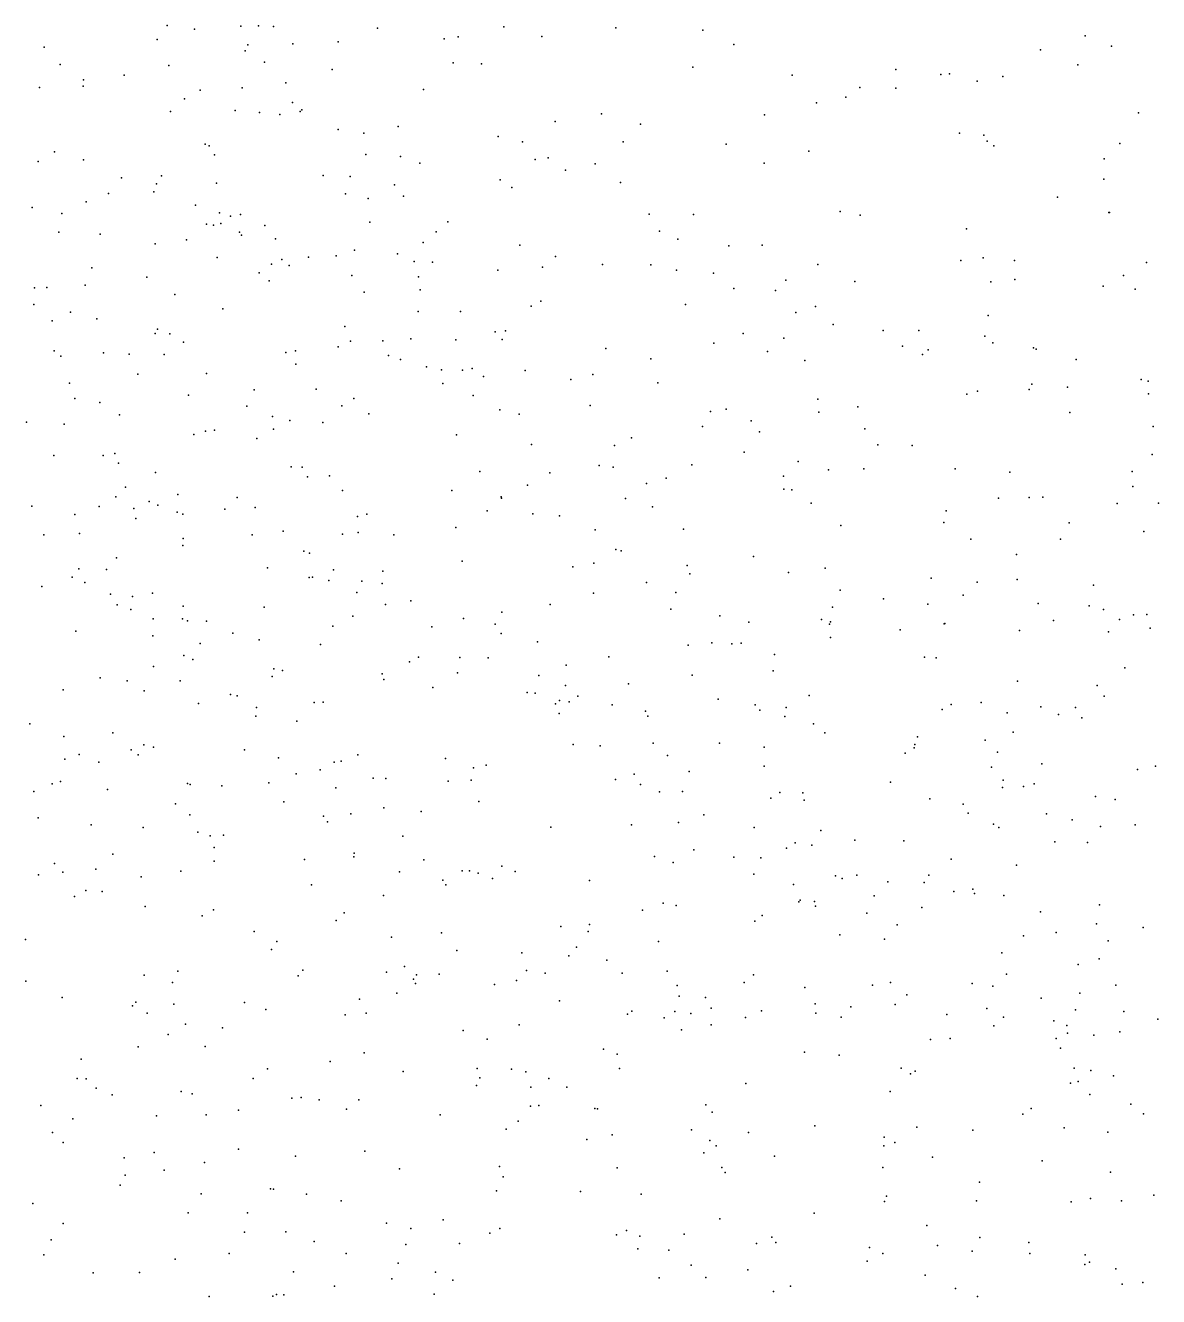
# Model space of a CAD drawing. Header units: metres. Extents: x -25 to 25, y -27.8 to 27.8.
# Drawn here: x 2.904 to 4.451, y 8.701 to 10.436 of the extents above; entities that cross this region are included whole.
import ezdxf

# ---------------------------------------------------------------- set-up
doc = ezdxf.new("R2010")
doc.units = ezdxf.units.M

msp = doc.modelspace()

# ---------------------------------------------------------------- linework, layer by layer
for p in [(3.097, 10.4358, -0.9176), (3.1342, 10.4308, 16.4369), (3.1976, 10.4348, 4.5438), (3.2217, 10.4353, -4.4309), (3.2422, 10.4344, 12.236), (3.3841, 10.4321, -3.4852), (3.5568, 10.434, -28.43), (3.7097, 10.4325, 0.9803), (3.8285, 10.4294, -20.1902), (3.0833, 10.4167, 18.9978), (3.3303, 10.4134, 9.6715), (3.4752, 10.4176, 9.552), (3.4942, 10.42, 4.7796), (3.6084, 10.4206, 9.4318), (4.3503, 10.4215, 19.6492), (2.929, 10.4063, -19.6063), (3.2035, 10.4012, 1.5285), (3.2073, 10.4095, 3.859), (3.2688, 10.4105, 19.101), (3.8709, 10.4099, 9.9825), (4.2895, 10.4026, 8.8494), (4.3865, 10.4073, 5.0949), (2.9511, 10.3826, -10.3803), (3.0995, 10.3811, -19.9881), (3.23, 10.3855, -28.5209), (3.4875, 10.3848, 3.0409), (3.5261, 10.3833, -7.0793), (3.8145, 10.379, 9.2612), (4.3404, 10.382, 1.1602), (2.9827, 10.3614, -4.1075), (3.0385, 10.3678, -4.5806), (3.3224, 10.3755, -5.8862), (3.9503, 10.3678, -28.3301), (4.0917, 10.3755, 14.4251), (4.1534, 10.3688, -28.1659), (4.165, 10.3699, -21.177), (4.2028, 10.3599, -20.086), (4.238, 10.3659, -25.1901), (2.9228, 10.3509, 18.8678), (2.9822, 10.353, -7.9994), (3.1422, 10.3474, 4.3108), (3.1994, 10.3507, 4.0742), (3.259, 10.3573, 6.407), (3.4469, 10.3483, 1.3164), (4.0429, 10.3512, 3.1745), (4.0917, 10.3501, 10.1126), (3.1209, 10.3357, 3.3744), (3.2683, 10.3308, -7.552), (3.9836, 10.3301, 5.052), (4.0235, 10.3377, 0.9599), (3.1018, 10.3184, 12.3735), (3.1897, 10.3195, -4.9703), (3.2231, 10.3169, -3.234), (3.251, 10.3142, -3.833), (3.2788, 10.3184, 4.6103), (3.2807, 10.3207, 3.1544), (3.6901, 10.315, 9.9008), (3.9125, 10.3136, 9.1471), (4.423, 10.3164, -24.6552), (3.3306, 10.2937, 19.1948), (3.4123, 10.2979, 12.2434), (3.6268, 10.3047, 12.072), (3.7434, 10.3008, 14.7116), (3.1487, 10.2738, -5.1987), (3.3656, 10.2889, 15.632), (3.5489, 10.2841, -10.0606), (3.5822, 10.2769, 14.954), (3.7194, 10.2769, 0.8976), (3.8603, 10.2739, 19.2886), (4.1787, 10.2889, 8.9002), (4.2119, 10.2861, 14.3468), (4.2164, 10.2776, 5.1347), (4.3975, 10.2744, 12.0377), (2.9431, 10.2632, 16.4029), (3.1543, 10.2716, -5.5945), (3.1616, 10.259, 3.5028), (3.3681, 10.2597, 15.8536), (3.4156, 10.2568, -6.0978), (3.6172, 10.2549, -6.3677), (3.9732, 10.2643, 14.5013), (4.2255, 10.2716, 11.943), (2.9208, 10.2501, -8.8593), (2.983, 10.2524, 7.3196), (3.4419, 10.2476, 4.7136), (3.5995, 10.2527, 4.8146), (3.6408, 10.2381, 0.8913), (3.6816, 10.2471, 3.0723), (3.9119, 10.2476, 9.9895), (4.3761, 10.2537, 19.5545), (3.0347, 10.2277, -9.2632), (3.0895, 10.2304, -20.1531), (3.1646, 10.2207, -1.1625), (3.3101, 10.2311, -20.2674), (3.3467, 10.2296, 16.0334), (3.5518, 10.225, 9.4255), (3.7159, 10.2212, 0.4217), (4.3759, 10.2258, 1.1673), (3.0168, 10.2063, 0.3909), (3.079, 10.2087, -3.0356), (3.0824, 10.2197, 19.1297), (3.3405, 10.2057, 6.9225), (3.4075, 10.218, 6.7809), (3.4195, 10.2027, -28.5914), (3.5676, 10.2147, 19.2617), (2.9128, 10.1872, -2.7975), (2.9864, 10.1952, 0.176), (3.1355, 10.1905, 7.138), (3.3716, 10.1995, -10.1933), (4.3125, 10.2013, -25.0137), (2.953, 10.179, 12.4536), (3.1683, 10.18, 0.688), (3.1836, 10.1756, -5.7903), (3.197, 10.1777, 3.3391), (3.4804, 10.1677, 0.8652), (3.7553, 10.1782, 12.0759), (3.8158, 10.1778, 9.1736), (4.0159, 10.1816, 8.9996), (4.0432, 10.1766, 0.126), (4.3826, 10.1803, -20.0821), (4.3837, 10.1806, -21.2318), (2.9489, 10.1534, 19.0286), (3.0055, 10.1507, -1.4646), (3.1509, 10.1647, 4.3702), (3.1602, 10.1633, -20.4303), (3.1701, 10.1656, 0.2269), (3.196, 10.1536, -9.4405), (3.2303, 10.1625, 3.7599), (3.3736, 10.1672, -7.2517), (3.4642, 10.1542, 9.6759), (3.7692, 10.155, 9.9046), (4.1882, 10.158, -20.2453), (3.0805, 10.1376, 16.2282), (3.1233, 10.143, 0.0502), (3.1986, 10.1497, 4.5334), (3.2449, 10.1446, -0.9828), (3.4466, 10.1395, 3.1069), (3.5784, 10.1359, -6.7621), (3.7942, 10.144, 14.7113), (3.864, 10.135, -9.8552), (3.9095, 10.136, 12.0165), (3.1652, 10.119, -3.6542), (3.2536, 10.1164, 1.3614), (3.2899, 10.1193, 0.4539), (3.3279, 10.1213, -3.4636), (3.3528, 10.1289, 0.7252), (3.4113, 10.1238, 15.7631), (3.6271, 10.1204, 12.2525), (4.2112, 10.1187, 12.0405), (2.9941, 10.1051, -8.1743), (3.2396, 10.1098, 12.4332), (3.2635, 10.1079, 19.2318), (3.4343, 10.1135, 6.5584), (3.4595, 10.1126, 15.4158), (3.5487, 10.1016, -9.6791), (3.6095, 10.1059, 3.0922), (3.6913, 10.1095, 9.241), (3.7576, 10.1091, 0.8967), (3.7925, 10.1016, 0.1257), (3.9854, 10.1095, 5.1198), (4.1804, 10.115, 10.0868), (4.2538, 10.1151, -23.5285), (4.4343, 10.1123, -24.1166), (2.9851, 10.0813, -20.3464), (3.0694, 10.0923, 1.4629), (3.2226, 10.098, 4.0188), (3.2363, 10.0871, -7.5538), (3.349, 10.0944, 0.263), (3.4403, 10.0927, -7.0277), (3.8428, 10.0978, 4.9931), (3.9416, 10.0882, -28.5722), (4.036, 10.0863, 19.2864), (4.2218, 10.0859, 3.3888), (4.2544, 10.0891, -28.4092), (4.4026, 10.0945, -24.7745), (2.9157, 10.0777, -10.5326), (2.9329, 10.078, 7.4944), (3.1073, 10.0684, -10.3383), (3.3658, 10.0716, 15.9117), (3.4423, 10.0749, -6.2994), (3.8706, 10.0769, -20.3813), (3.9274, 10.074, 9.9393), (4.375, 10.08, 3.4106), (4.4185, 10.0757, 1.1937), (2.915, 10.055, -0.1859), (3.1732, 10.0488, 4.1945), (3.5939, 10.0527, -28.6423), (3.6074, 10.0595, 0.863), (3.8045, 10.0549, 12.1722), (3.9822, 10.0523, 14.5407), (2.9398, 10.0327, -18.4105), (2.9649, 10.0445, -5.0826), (3.0008, 10.0353, 6.493), (3.4399, 10.0452, 6.8769), (3.4974, 10.0453, 9.4544), (3.9553, 10.0438, 0.9521), (4.218, 10.0397, -21.179), (3.0806, 10.0153, -7.9661), (3.0839, 10.0213, -5.5874), (3.1005, 10.0146, -0.1697), (3.3394, 10.025, -17.8971), (3.5447, 10.0176, 9.6523), (3.5589, 10.0188, 12.3822), (3.8836, 10.0155, -21.0661), (4.0063, 10.0274, 3.3409), (4.0746, 10.0195, -23.4542), (4.1231, 10.0195, 14.4462), (4.2132, 10.0117, -10.0371), (3.1192, 10.0033, -3.1906), (3.3304, 9.997, -0.0511), (3.3473, 10.0048, -20.4344), (3.3913, 10.0054, 1.0956), (3.4296, 10.0079, 0.1472), (3.491, 10.0065, 0.7153), (3.5544, 10.007, 15.266), (3.6959, 9.995, 4.8936), (3.8433, 10.0021, 3.241), (3.9389, 10.0089, 8.9883), (4.1008, 9.998, 9.9697), (4.2242, 10.0025, 19.2916), (4.2798, 9.9956, 12.2028), (2.9427, 9.9915, 19.0626), (2.9517, 9.9843, -1.7792), (3.0101, 9.989, -8.5244), (3.0451, 9.9872, -8.7803), (3.0928, 9.9867, 19.186), (3.2591, 9.9893, 3.8389), (3.2722, 9.9914, -1.1743), (3.399, 9.9854, -20.6912), (3.4156, 9.9798, -9.4538), (3.7572, 9.9807, 9.8057), (3.9167, 9.9908, 19.2489), (3.9677, 9.9782, 12.1851), (4.1283, 9.9868, -23.6661), (4.1361, 9.993, -9.814), (4.2835, 9.9937, 9.9837), (4.3381, 9.98, 8.6266), (3.0572, 9.9597, 12.5549), (3.1506, 9.9606, 7.1924), (3.2728, 9.9734, -28.6395), (3.4512, 9.9698, 0.8417), (3.4715, 9.9656, -6.8439), (3.5003, 9.9653, 0.4319), (3.5133, 9.9673, 6.745), (3.5856, 9.9648, 9.3339), (2.9638, 9.9473, -0.3015), (3.4732, 9.9472, 3.1123), (3.5289, 9.9565, -6.5697), (3.6481, 9.9523, 15.0233), (3.6783, 9.9594, -20.9499), (3.7668, 9.9479, 9.0877), (4.2777, 9.9459, 14.343), (4.4267, 9.9523, 9.4519), (4.4362, 9.95, 8.5083), (2.9709, 9.9267, -3.5082), (3.1261, 9.9309, 4.2884), (3.2159, 9.9382, 15.9873), (3.3006, 9.9393, 19.2539), (3.3517, 9.9264, 12.5192), (3.5147, 9.9306, 15.5324), (3.9852, 9.9256, 0.061), (4.1889, 9.9323, 1.0893), (4.2035, 9.9365, 5.2894), (4.2739, 9.939, 3.4348), (4.3264, 9.9419, 9.8029), (4.4368, 9.9331, 19.265), (3.005, 9.921, 7.4357), (3.2057, 9.9159, -9.091), (3.3354, 9.9167, -0.6846), (3.5514, 9.9113, 0.574), (3.6747, 9.9171, -9.5127), (3.8388, 9.9087, 12.3527), (3.8603, 9.9121, 5.0798), (3.9869, 9.908, -10.1166), (4.0399, 9.915, 9.7947), (4.3293, 9.9075, 12.3729), (2.9049, 9.8944, -20.146), (2.9564, 9.8913, 6.6278), (3.0319, 9.9044, -8.2725), (3.2409, 9.9019, 3.988), (3.2647, 9.8965, 3.4807), (3.3096, 9.8939, 4.6214), (3.3725, 9.9056, -7.1603), (3.5776, 9.9054, 9.4948), (3.8944, 9.8961, 0.942), (3.1333, 9.8775, -0.3107), (3.1492, 9.8819, -1.515), (3.1618, 9.8834, -6.0503), (3.2422, 9.8848, -18.2846), (3.492, 9.877, 15.6933), (3.731, 9.8729, 0.0145), (3.8277, 9.8882, 9.7036), (3.9059, 9.8809, -28.6743), (4.0497, 9.885, 19.1964), (4.4431, 9.8885, -20.286), (3.2194, 9.8719, 6.6191), (3.5944, 9.8637, 0.3326), (3.7079, 9.8626, 9.5749), (4.0673, 9.8635, 8.7766), (4.1142, 9.8624, 9.5331), (2.9422, 9.8489, -0.1416), (3.0095, 9.8488, -20.4385), (3.0254, 9.8516, -10.3615), (3.0307, 9.8385, -28.6844), (3.8846, 9.8531, 19.1792), (3.9587, 9.8405, -9.5028), (4.442, 9.8501, 9.0175), (3.0813, 9.8256, -18.536), (3.2665, 9.8333, -0.1516), (3.2814, 9.8327, 3.7538), (3.3187, 9.8208, 0.7234), (3.5238, 9.827, 4.7752), (3.6197, 9.8249, 15.2924), (3.6868, 9.8353, 12.5146), (3.7059, 9.8328, 4.9315), (3.8132, 9.8362, 3.2462), (4.0001, 9.8293, 14.5772), (4.0484, 9.8306, 1.0176), (4.1728, 9.8304, 9.2521), (4.2474, 9.8262, -21.1682), (4.4146, 9.8271, 5.2903), (3.04, 9.8057, 12.6481), (3.2885, 9.8195, -10.2073), (3.5892, 9.8081, 0.0561), (3.7515, 9.8104, 14.9445), (3.7783, 9.8178, 8.9703), (3.9387, 9.8206, 12.4634), (4.4154, 9.8064, 3.4915), (3.0271, 9.7922, -1.9169), (3.1114, 9.7954, -8.6167), (3.1927, 9.7914, 7.2581), (3.3364, 9.8011, -1.0527), (3.4858, 9.8011, 19.2417), (3.553, 9.7925, 12.5968), (3.5534, 9.7907, 6.8753), (3.7226, 9.7902, 0.7784), (3.939, 9.8027, -21.0502), (3.9498, 9.8017, 5.2333), (4.2321, 9.7904, 9.0967), (4.2737, 9.7916, -23.866), (4.2925, 9.7918, 14.3515), (2.9121, 9.7796, 6.7511), (3.0043, 9.7793, 15.9261), (3.0514, 9.7763, -0.4508), (3.0725, 9.7859, 19.1199), (3.0845, 9.7809, 6.6995), (3.1109, 9.7716, 4.3939), (3.1758, 9.7756, 4.1486), (3.2173, 9.7777, 19.1891), (3.5338, 9.773, -0.2118), (3.5964, 9.7693, 15.4924), (3.7598, 9.7788, -10.1335), (3.9764, 9.7835, 3.3805), (4.1606, 9.7734, -23.5226), (4.3939, 9.7832, -24.1074), (4.4506, 9.7838, 1.2321), (2.9709, 9.768, 7.6292), (3.0541, 9.7627, -5.7918), (3.1182, 9.7686, 1.0398), (3.3567, 9.7656, 0.0801), (3.3695, 9.7685, -20.4547), (3.6326, 9.7663, 9.1275), (4.0166, 9.753, 9.262), (4.1576, 9.7572, 12.554), (4.3284, 9.7567, 8.4518), (2.9287, 9.7404, -2.4464), (2.9774, 9.7424, -2.2048), (3.1189, 9.7355, -0.0321), (3.2131, 9.7404, -0.4017), (3.2555, 9.7453, 3.9315), (3.3364, 9.7415, -9.0508), (3.3578, 9.7435, -6.5239), (3.4063, 9.7405, 12.6737), (3.4912, 9.7505, -0.1692), (3.6812, 9.7474, 0.4044), (3.8022, 9.7481, 5.067), (4.1942, 9.7346, 8.5766), (4.3168, 9.7344, 19.0052), (4.4303, 9.7451, 14.2676), (3.1183, 9.7257, 7.4259), (3.2835, 9.7183, 3.4502), (3.7097, 9.7206, 15.1287), (3.7167, 9.7186, 9.3045), (3.0278, 9.7089, -18.0242), (3.2915, 9.7154, 3.6171), (3.4996, 9.7043, 3.0967), (3.6795, 9.7017, 0.1321), (3.8974, 9.7108, 8.7741), (4.2566, 9.7136, -9.6268), (2.9671, 9.6826, -5.436), (2.9764, 9.6942, -20.2533), (3.0144, 9.693, -18.7021), (3.2342, 9.6955, -7.6367), (3.2911, 9.682, 4.6488), (3.2956, 9.6828, 3.237), (3.3239, 9.6926, 6.8534), (3.3916, 9.6908, 19.1767), (3.6508, 9.6966, 8.959), (3.8068, 9.6987, -20.4727), (3.8104, 9.6871, 19.1192), (3.9452, 9.6891, 14.6665), (3.9952, 9.6951, -10.0989), (2.9259, 9.6701, -19.0478), (2.9848, 9.6752, 0.1539), (3.3176, 9.6781, -20.6694), (3.3629, 9.6774, 15.743), (3.3905, 9.6741, -0.3369), (3.7515, 9.6752, 12.7122), (4.0157, 9.6648, 8.6483), (4.1402, 9.6811, -0.0718), (4.203, 9.676, 5.3193), (4.2574, 9.6796, 12.6646), (4.3619, 9.6718, -0.1135), (3.0198, 9.6597, 0.7652), (3.0495, 9.6564, -6.0397), (3.0772, 9.661, 0.4167), (3.3559, 9.6618, -17.8365), (3.4295, 9.6506, -18.0487), (3.6792, 9.6609, 15.3562), (3.7915, 9.6617, -20.987), (4.0749, 9.6531, -28.6934), (4.1838, 9.6583, 1.0963), (3.0288, 9.6449, 6.8726), (3.0475, 9.6384, 12.7814), (3.1187, 9.6431, -8.3414), (3.2296, 9.6418, 20.203), (3.395, 9.6453, 20.0917), (3.554, 9.6349, 19.1417), (3.62, 9.6452, -28.745), (3.7849, 9.6392, -9.2389), (4.0056, 9.6417, 9.1034), (4.1355, 9.6457, 8.9822), (4.2864, 9.6469, -28.6116), (4.3557, 9.6435, -20.5286), (4.3754, 9.6385, 18.8451), (4.4164, 9.6314, 12.7346), (4.4345, 9.6316, 7.0121), (3.0781, 9.6257, 18.9982), (3.1178, 9.6259, 4.5443), (3.1246, 9.623, -6.2999), (3.1506, 9.6228, 4.1328), (3.3231, 9.6159, -18.2476), (3.3503, 9.6294, -7.3785), (3.4584, 9.6151, 7.1553), (3.5014, 9.6263, 20.2615), (3.5448, 9.6186, -10.1608), (3.8518, 9.6297, 14.8004), (3.891, 9.6211, 3.3291), (3.9905, 9.6251, -9.3321), (4.0012, 9.6187, 19.0028), (4.0027, 9.6218, 5.3028), (4.1579, 9.6188, 3.495), (4.1586, 9.6193, 18.9352), (4.307, 9.6235, 7.2828), (4.3974, 9.6248, 7.4096), (4.4392, 9.6131, 7.5784), (2.9723, 9.6091, -0.6667), (3.0774, 9.6025, 4.2813), (3.1866, 9.6063, 15.7419), (3.2227, 9.5971, 3.9767), (3.5531, 9.6059, 19.9843), (4.0028, 9.6001, 12.7522), (4.0977, 9.6107, 7.0703), (4.2607, 9.6097, 8.3838), (4.3821, 9.6081, 1.2028), (3.1422, 9.592, -8.0193), (3.3063, 9.5909, 7.3059), (3.6026, 9.5944, -0.3408), (3.8084, 9.5897, 5.1317), (3.8407, 9.5931, 0.7104), (3.8681, 9.5915, 7.0848), (3.8807, 9.5928, -28.7481), (3.0785, 9.5609, 20.2656), (3.1198, 9.5757, -18.5454), (3.1322, 9.5702, 19.9926), (3.4278, 9.5671, 3.1125), (3.4403, 9.5736, 12.8488), (3.4965, 9.5729, 9.0557), (3.5351, 9.5724, -0.2726), (3.6416, 9.5624, 20.2615), (3.7002, 9.5741, 19.0742), (3.926, 9.5771, 0.8418), (4.1312, 9.5735, 6.8782), (4.1469, 9.5727, -21.1128), (3.0057, 9.5451, -5.8406), (3.2402, 9.5471, -1.1519), (3.2426, 9.5574, -28.728), (3.2543, 9.5554, 19.8852), (3.3907, 9.5508, 19.0737), (3.3929, 9.5431, -0.4548), (3.4934, 9.5523, 19.8486), (3.6044, 9.5486, 4.9191), (3.8139, 9.5487, 0.3655), (3.9244, 9.5549, 6.9246), (4.4044, 9.559, 18.4187), (2.9552, 9.5288, 7.005), (3.0423, 9.5413, 18.8699), (3.0657, 9.5275, 7.7819), (3.115, 9.5412, -0.6592), (3.4598, 9.5321, -8.9258), (3.6408, 9.5348, 15.5465), (3.7268, 9.537, 12.858), (4.2581, 9.5408, 18.751), (4.3667, 9.5347, 6.871), (3.1398, 9.5103, 7.0192), (3.1837, 9.5225, 20.4665), (3.1927, 9.5207, -1.3963), (3.2976, 9.5114, 4.7108), (3.3099, 9.5121, 3.2016), (3.5885, 9.5253, 3.1057), (3.5993, 9.5244, 8.702), (3.6271, 9.5099, -20.4541), (3.6325, 9.5144, 7.1121), (3.6461, 9.5125, -20.9365), (3.6576, 9.5201, -0.1581), (3.8494, 9.516, 18.9787), (3.8999, 9.5086, 8.5515), (3.9735, 9.5213, 14.6713), (4.1676, 9.5091, 5.2571), (4.2083, 9.5118, 8.822), (4.3762, 9.5202, 7.9149), (3.2179, 9.493, 7.5299), (3.219, 9.505, -17.9974), (3.6322, 9.4966, 20.4332), (3.7044, 9.5083, 19.8764), (3.7501, 9.4998, 3.2489), (3.7533, 9.4929, 15.324), (3.9063, 9.501, 0.5865), (3.9405, 9.4925, 12.8449), (3.9423, 9.5047, -20.5894), (4.1551, 9.5021, -9.8768), (4.2441, 9.4973, 3.6172), (4.2898, 9.5056, 8.1897), (4.3138, 9.4952, 7.6692), (4.3371, 9.5049, 5.1877), (2.9095, 9.4826, -19.4496), (3.2742, 9.4861, 3.5912), (3.9793, 9.4824, 7.2908), (4.3457, 9.4907, 8.7356), (2.956, 9.4651, -18.9625), (3.0229, 9.4704, 8.0044), (3.9949, 9.47, 18.8647), (4.1215, 9.4647, 8.3424), (4.214, 9.4603, 7.5209), (4.2521, 9.471, 18.5832), (2.9767, 9.4407, 4.306), (3.0481, 9.4469, -10.3428), (3.0576, 9.44, -1.8493), (3.0652, 9.4538, -18.1853), (3.0784, 9.4508, 15.6587), (3.2025, 9.447, -8.4021), (3.3573, 9.44, -6.6738), (3.6515, 9.4544, 9.0207), (3.6882, 9.4523, 18.9562), (3.7607, 9.4562, -0.0591), (3.7802, 9.4392, -10.1724), (3.8511, 9.4561, 20.0195), (3.9119, 9.4505, 5.2522), (4.1045, 9.4426, -28.7226), (4.1169, 9.4495, 18.7413), (4.1176, 9.4541, -9.4091), (4.2307, 9.4437, -9.6021), (2.9573, 9.4343, -0.8247), (3.0036, 9.4302, -28.8388), (3.2491, 9.436, 19.7159), (3.3252, 9.4302, 7.1483), (3.3345, 9.4316, 7.3839), (3.4769, 9.4351, 15.6241), (3.5152, 9.4222, 20.5856), (3.5325, 9.4262, 12.9682), (3.912, 9.4245, 14.7951), (4.2227, 9.4234, 18.4178), (4.2913, 9.4281, 12.8565), (4.4464, 9.4246, 3.7657), (3.2731, 9.4142, 12.9703), (3.3061, 9.4197, 8.8276), (3.3782, 9.4081, -10.2071), (3.3956, 9.4079, -7.338), (3.5123, 9.4054, 8.4893), (3.7091, 9.4065, -0.3376), (3.7348, 9.414, -28.772), (3.8097, 9.4176, 6.9987), (4.2386, 9.4055, 7.8196), (4.4218, 9.4203, 18.0064), (2.9148, 9.3901, 15.6621), (2.9401, 9.4008, -2.1237), (2.9514, 9.4038, -19.2184), (3.0156, 9.3928, 20.4743), (3.1249, 9.401, -1.6188), (3.1286, 9.3998, 8.1418), (3.1715, 9.3977, 4.6621), (3.236, 9.402, 18.8129), (3.3275, 9.3949, 8.4782), (3.4809, 9.4042, -28.7554), (3.7431, 9.3995, 8.457), (3.769, 9.3895, 7.3463), (3.8007, 9.3902, 19.6733), (3.9336, 9.3888, 0.1123), (3.9651, 9.3883, -0.2467), (4.0845, 9.4028, 0.8101), (4.2374, 9.3955, 14.4788), (4.266, 9.3971, 18.1005), (4.2809, 9.4004, 1.1149), (3.1083, 9.3731, 8.3634), (3.2565, 9.3759, 15.6092), (3.5225, 9.3766, 18.8589), (3.9214, 9.3812, 19.8557), (3.9667, 9.3783, 7.4647), (4.1385, 9.38, 8.1848), (4.1837, 9.3729, 0.9845), (4.3646, 9.3834, -21.1694), (4.3913, 9.3792, 6.837), (2.9211, 9.3541, 4.4396), (3.1278, 9.3583, 8.6272), (3.3105, 9.3564, 8.1456), (3.3479, 9.3597, -7.6822), (3.3929, 9.3679, 4.8224), (3.4437, 9.3628, 8.3301), (3.8298, 9.3584, 20.4219), (4.1908, 9.3605, 7.9719), (4.2974, 9.3597, 3.7788), (2.9934, 9.3444, -5.9446), (3.0644, 9.3411, 4.0825), (3.3159, 9.3488, 19.5838), (3.6207, 9.3416, 8.3541), (3.7311, 9.3446, 18.7654), (3.7951, 9.3476, 3.4036), (3.8986, 9.3409, -0.041), (3.9893, 9.3369, 20.0589), (4.2254, 9.3455, 6.8224), (4.2326, 9.3411, 5.1492), (4.3325, 9.3514, -28.6596), (4.3714, 9.3424, 8.6797), (4.4187, 9.3444, 1.2102), (3.1391, 9.3347, 7.4144), (3.1556, 9.3296, -20.5382), (3.174, 9.3306, 18.6382), (3.4186, 9.3293, -0.6178), (3.9544, 9.3199, 19.6531), (4.0361, 9.3236, 18.3897), (4.1027, 9.323, 7.7328), (4.3089, 9.3212, -20.7842), (4.3537, 9.3206, 5.0197), (3.0227, 9.3046, -0.8857), (3.1611, 9.3137, 3.8678), (3.352, 9.3011, -8.5328), (3.3524, 9.3061, -20.4047), (3.7625, 9.3016, 8.897), (3.8162, 9.3105, 19.51), (3.8709, 9.3004, 18.6274), (3.9426, 9.3128, 8.2472), (3.9774, 9.3168, 12.9423), (2.9434, 9.2917, 4.5794), (2.9998, 9.2843, -5.7379), (3.1613, 9.2949, 19.6246), (3.2847, 9.2973, 7.8547), (3.4473, 9.2969, -20.8786), (3.5538, 9.2884, 3.1911), (3.788, 9.2933, -20.6532), (3.9076, 9.2998, -9.1848), (4.1675, 9.2976, 0.3026), (4.2568, 9.2894, -0.2912), (2.9215, 9.2765, 8.4686), (2.9545, 9.2799, 19.8223), (3.0614, 9.2735, -6.2861), (3.1157, 9.2813, 7.5854), (3.4141, 9.2803, 8.8677), (3.4732, 9.2693, 8.1104), (3.4998, 9.282, 15.606), (3.51, 9.2817, 19.448), (3.5217, 9.2787, 20.6889), (3.5411, 9.2714, -10.2401), (3.5723, 9.2808, 18.7026), (3.6736, 9.2685, 15.5609), (3.8979, 9.2773, 14.9899), (4.0093, 9.2749, 8.0914), (4.0186, 9.2715, 3.7003), (4.0385, 9.2761, 18.2363), (4.0811, 9.2669, -9.9737), (4.1306, 9.2657, -21.0337), (4.1371, 9.2758, 18.1104), (2.9862, 9.2549, 13.1292), (3.0082, 9.2538, 18.4736), (3.2942, 9.2627, -8.155), (3.3923, 9.2483, 18.5996), (3.4776, 9.2627, -0.6019), (3.9523, 9.2632, 7.6675), (4.1709, 9.2538, 14.6056), (4.1971, 9.2569, 8.7302), (4.1993, 9.2511, 12.9317), (4.2394, 9.2483, 0.7452), (2.9706, 9.2466, -19.3975), (3.0672, 9.2333, -1.4611), (3.7743, 9.2376, 7.5668), (3.7921, 9.2345, 3.5375), (3.9595, 9.2396, -20.8005), (3.9611, 9.2418, -28.7736), (3.9809, 9.24, 19.4476), (3.9823, 9.2337, 7.8463), (4.0621, 9.2475, -9.3244), (4.1275, 9.2317, 0.0622), (4.3698, 9.2354, 17.985), (3.1447, 9.2202, -1.2152), (3.1601, 9.2285, 3.6228), (3.3277, 9.2139, 4.8485), (3.3387, 9.2243, 15.5803), (3.7458, 9.2283, 8.1722), (3.9093, 9.2209, 18.3087), (4.0521, 9.2242, 5.2237), (4.2896, 9.2258, -15.1362), (3.2159, 9.1992, 20.7243), (3.4714, 9.1973, 7.7934), (3.6343, 9.206, -8.824), (3.6716, 9.1989, 7.3794), (3.6735, 9.2085, 18.4846), (3.8992, 9.2132, 6.9645), (4.0939, 9.208, 19.5558), (4.3106, 9.1975, 0.4117), (4.3657, 9.2093, -14.8082), (4.4297, 9.2046, 12.982), (2.9035, 9.1879, 7.6795), (3.2466, 9.1855, -6.5462), (3.4031, 9.1915, -6.7502), (3.7678, 9.1854, 7.9389), (4.0153, 9.1944, 14.8301), (4.0763, 9.1886, 6.8583), (4.2664, 9.1929, 0.1975), (4.3818, 9.1865, 14.4969), (3.2394, 9.1745, -0.8779), (3.4927, 9.1731, 4.9869), (3.5811, 9.1701, -0.4482), (3.6455, 9.1657, 13.0735), (3.656, 9.1777, 7.8051), (4.2364, 9.1699, 5.0536), (4.3693, 9.1616, 4.8916), (3.1117, 9.1449, -10.4726), (3.2821, 9.1463, 19.4223), (3.421, 9.1514, -28.8248), (3.5875, 9.146, -0.5768), (3.6972, 9.1599, 8.7815), (3.7795, 9.1448, 20.6231), (4.3408, 9.154, -21.1404), (2.9042, 9.1314, 4.023), (3.0657, 9.1396, 13.2475), (3.1045, 9.1292, 8.8193), (3.2761, 9.1387, 18.4242), (3.3965, 9.1436, 20.7698), (3.4333, 9.1341, 13.116), (3.4362, 9.1279, -7.9444), (3.4375, 9.1399, 18.3819), (3.4684, 9.1407, -7.0742), (3.574, 9.1321, 3.4034), (3.6133, 9.142, 5.0837), (3.7183, 9.142, 7.1729), (3.8848, 9.1293, 15.3292), (3.8975, 9.1401, 19.1848), (4.0848, 9.1294, -0.1259), (4.1961, 9.1281, 20.0573), (4.2428, 9.1409, 18.0436), (3.4106, 9.1147, -0.636), (3.5438, 9.1266, 8.7242), (3.7934, 9.1252, 18.2174), (3.7962, 9.1108, -28.8239), (3.9675, 9.1226, 18.9323), (4.06, 9.1258, 18.171), (4.1068, 9.1128, 18.8404), (4.2244, 9.1244, -14.9612), (4.3431, 9.1148, 0.8208), (4.3921, 9.1259, 6.7899), (2.9536, 9.109, 13.3501), (3.0499, 9.0974, 3.6213), (3.0543, 9.1024, 4.7728), (3.106, 9.0999, 15.5478), (3.2028, 9.102, 3.3704), (3.2319, 9.0925, 13.211), (3.3594, 9.1066, -10.3827), (3.6328, 9.1045, 19.1698), (3.8321, 9.1088, 19.0124), (3.8398, 9.0942, -9.0568), (3.9816, 9.1003, 15.0871), (4.0304, 9.0962, 18.5303), (4.0908, 9.0995, 8.7263), (4.2162, 9.0941, 19.3965), (4.2902, 9.108, 3.9904), (3.0699, 9.0875, 20.6986), (3.3399, 9.0854, -0.807), (3.3688, 9.0875, 8.6647), (3.7255, 9.0862, -20.9188), (3.7316, 9.0903, -0.4765), (3.7756, 9.0811, -10.3083), (3.7903, 9.0898, 18.8173), (3.8122, 9.0869, 7.0603), (3.8864, 9.0818, -0.3532), (3.9084, 9.0908, 13.0436), (3.9826, 9.0874, 20.4719), (4.0174, 9.0819, 3.8457), (4.1613, 9.0857, 18.4166), (4.239, 9.0823, 19.229), (4.3076, 9.077, 14.6468), (4.3371, 9.0919, -20.8915), (4.403, 9.0898, 0.5944), (4.4495, 9.0794, -0.4258), (3.0982, 9.0586, -6.1821), (3.1221, 9.0726, 19.4898), (3.1725, 9.0676, 7.8208), (3.5011, 9.0641, -20.7595), (3.5774, 9.0715, 18.3823), (3.7992, 9.0646, 18.4187), (3.8397, 9.0716, 15.5176), (4.2256, 9.0701, -15.6084), (4.3255, 9.0708, 18.1836), (4.3261, 9.0601, 18.7281), (4.3623, 9.0576, 19.0346), (4.3976, 9.0622, 1.1108), (3.0574, 9.0418, -5.9422), (3.1489, 9.0421, -0.9306), (3.5341, 9.0521, -7.6824), (4.1394, 9.0516, 20.2946), (4.1659, 9.0529, -9.3997), (4.3106, 9.0528, 0.0542), (2.9797, 9.0248, -1.3521), (3.3659, 9.0333, 4.98), (3.6926, 9.0386, 7.4412), (3.7112, 9.0315, 18.6948), (3.9673, 9.0343, 6.9393), (4.0143, 9.0301, -0.3247), (4.3165, 9.0396, 18.4031), (3.2342, 9.0114, 18.3406), (3.3195, 9.0217, 7.8346), (3.4194, 9.0078, 3.3542), (3.5202, 9.0121, -28.9684), (3.5673, 9.0112, -0.6572), (3.5865, 9.0075, 15.6046), (3.7146, 9.012, 3.6746), (4.099, 9.0124, -28.7837), (4.1184, 9.0086, -14.8121), (4.3355, 9.0124, 4.8659), (4.3583, 9.0095, 13.0194), (2.9741, 8.9984, -5.5115), (2.9865, 8.998, 15.5641), (3.2144, 8.9984, 19.3733), (3.5192, 8.9888, 19.0701), (3.5239, 8.9995, 20.7923), (3.618, 8.9984, 18.9435), (3.887, 8.9915, 20.6161), (4.1117, 9.0046, 14.9738), (4.3305, 8.9921, 6.7335), (4.341, 8.9943, 19.6472), (4.3889, 9.002, 8.6358), (3.0003, 8.9851, 19.5636), (3.0221, 8.9762, 18.335), (3.1162, 8.9808, 4.8911), (3.131, 8.9775, -10.7119), (3.2674, 8.9717, 13.3019), (3.28, 8.9723, -6.5075), (3.5934, 8.9866, -8.0117), (3.6429, 8.9865, 5.1861), (4.084, 8.9806, 3.9456), (4.3569, 8.9766, 19.8067), (2.9245, 8.9615, 3.5483), (3.1945, 8.955, -1.0065), (3.3046, 8.9692, -0.8179), (3.3418, 8.9563, 15.5638), (3.3588, 8.9691, 8.5117), (3.593, 8.9605, 13.1514), (3.6046, 8.9616, 18.7887), (3.6809, 8.9572, -8.6033), (3.6847, 8.957, 7.5893), (3.8325, 8.9622, 5.2593), (4.2767, 8.9575, 4.0703), (4.4125, 8.9635, -15.7953), (2.9684, 8.9434, 13.61), (3.0825, 8.9474, 7.9228), (3.1505, 8.949, 8.5507), (3.4696, 8.949, -10.4997), (3.5762, 8.9403, 7.7598), (3.8411, 8.9523, -0.4879), (4.2654, 8.9499, 20.2089), (4.4299, 8.95, 14.6766), (2.9407, 8.9246, 4.8551), (3.5597, 8.9291, 18.2625), (3.7044, 8.9214, -0.4375), (3.8128, 8.9281, 8.6085), (3.8907, 8.9246, -15.207), (3.9814, 8.9336, -15.6369), (4.1206, 8.9319, 6.8116), (4.1968, 8.9278, -14.5142), (4.3219, 8.9312, 14.7987), (4.3812, 8.9251, -0.0051), (2.9549, 8.9109, -1.0107), (3.1946, 8.9018, 3.3735), (3.67, 8.9149, 8.5349), (3.8379, 8.9137, 13.0944), (3.8466, 8.9064, 7.2593), (4.0753, 8.9066, 5.205), (4.0759, 8.9183, 15.2478), (4.0903, 8.911, -0.3235), (3.0383, 8.8902, -29.1655), (3.0791, 8.8973, -5.7879), (3.1482, 8.8838, 13.5197), (3.2722, 8.8923, 7.9325), (3.3669, 8.8992, 18.2941), (3.8298, 8.8968, -8.9355), (3.926, 8.8925, -10.3339), (4.1419, 8.8909, 20.4264), (4.2917, 8.8862, -0.1478), (3.0398, 8.8665, -11.265), (3.093, 8.8734, 19.4011), (3.4143, 8.8751, 3.4559), (3.5509, 8.8782, -7.1686), (3.7115, 8.8765, -0.6104), (3.8544, 8.8768, 3.8578), (3.8589, 8.87, -14.9663), (4.074, 8.8767, -10.1319), (4.3849, 8.8706, -21.137), (3.0329, 8.8529, 3.3654), (3.5557, 8.8642, -0.7152), (4.2063, 8.8567, 15.0923), (3.1436, 8.8409, 4.9979), (3.2379, 8.8478, -0.8839), (3.2422, 8.8472, 18.3694), (3.2874, 8.8405, -10.777), (3.5466, 8.8451, -0.5954), (3.6614, 8.8442, 5.2438), (3.7441, 8.8405, -8.2484), (4.0791, 8.8377, 15.4353), (4.3575, 8.8347, 4.2396), (4.4443, 8.839, 19.7854), (2.9137, 8.8276, 20.6331), (3.1256, 8.815, 15.5293), (3.2069, 8.815, 19.2499), (3.3346, 8.8316, 13.3674), (3.9804, 8.8145, 6.9462), (4.0766, 8.8303, -9.2133), (4.2018, 8.8314, -0.4359), (4.3314, 8.8302, 8.6005), (4.4001, 8.8315, 19.9718), (2.955, 8.8003, 19.5266), (3.3966, 8.8011, 18.7528), (3.4737, 8.8055, 8.3914), (3.8518, 8.8068, 7.4331), (4.1341, 8.7978, 13.0684), (3.2028, 8.7888, -6.1937), (3.2591, 8.7891, 20.8234), (3.4298, 8.7937, 18.5), (3.5376, 8.7872, -29.2049), (3.5514, 8.7936, 15.5909), (3.7106, 8.7849, 15.6173), (3.7243, 8.7911, 7.6796), (3.7422, 8.783, 13.171), (3.8031, 8.786, -10.4736), (3.9226, 8.7816, 5.3617), (4.2066, 8.7815, 15.2602), (2.9387, 8.778, -5.3666), (3.2979, 8.7758, 8.3393), (3.4228, 8.7718, -6.7621), (3.4963, 8.7731, 5.1975), (3.7394, 8.766, -15.4879), (3.7821, 8.7642, -8.4929), (3.9016, 8.773, 8.5145), (3.9281, 8.7744, 15.5911), (4.0557, 8.7678, -0.4493), (4.1487, 8.7706, 8.5625), (4.1959, 8.7627, -28.8651), (4.2734, 8.7746, 4.8097), (2.9287, 8.7579, -11.9579), (3.108, 8.7519, 13.6752), (3.1815, 8.7596, -11.1509), (3.3415, 8.7595, 15.5395), (3.4125, 8.7464, 20.8453), (4.0527, 8.7491, -14.3924), (4.0743, 8.7594, 20.55), (4.2747, 8.7593, 20.3108), (4.3505, 8.7576, 22.5834), (4.3565, 8.7477, 23.1379), (2.9962, 8.7333, 5.0184), (3.0591, 8.7337, 8.3837), (3.2693, 8.7343, 18.9544), (3.4635, 8.734, -0.7705), (3.8126, 8.7435, -8.7274), (3.8896, 8.7371, -14.6025), (4.1321, 8.7298, 5.1314), (4.35, 8.7447, 4.3944), (4.3922, 8.7387, -28.7111), (3.3253, 8.7147, -6.4532), (3.4039, 8.7248, 3.5239), (3.4872, 8.7229, -10.7666), (3.7686, 8.7261, 8.4335), (3.8324, 8.7268, -15.7198), (3.9481, 8.7149, 7.1233), (4.1735, 8.7119, 15.4733), (4.401, 8.7178, 20.084), (4.4289, 8.72, 13.0654), (3.1542, 8.7008, -1.1212), (3.2413, 8.7014, 18.5194), (3.2463, 8.7034, 8.0841), (3.2561, 8.7031, 5.1288), (3.4614, 8.704, 13.3436), (3.9249, 8.7076, 3.9913), (4.2033, 8.7007, 6.6072)]:
    msp.add_point(p)

doc.saveas('drawing.dxf')
